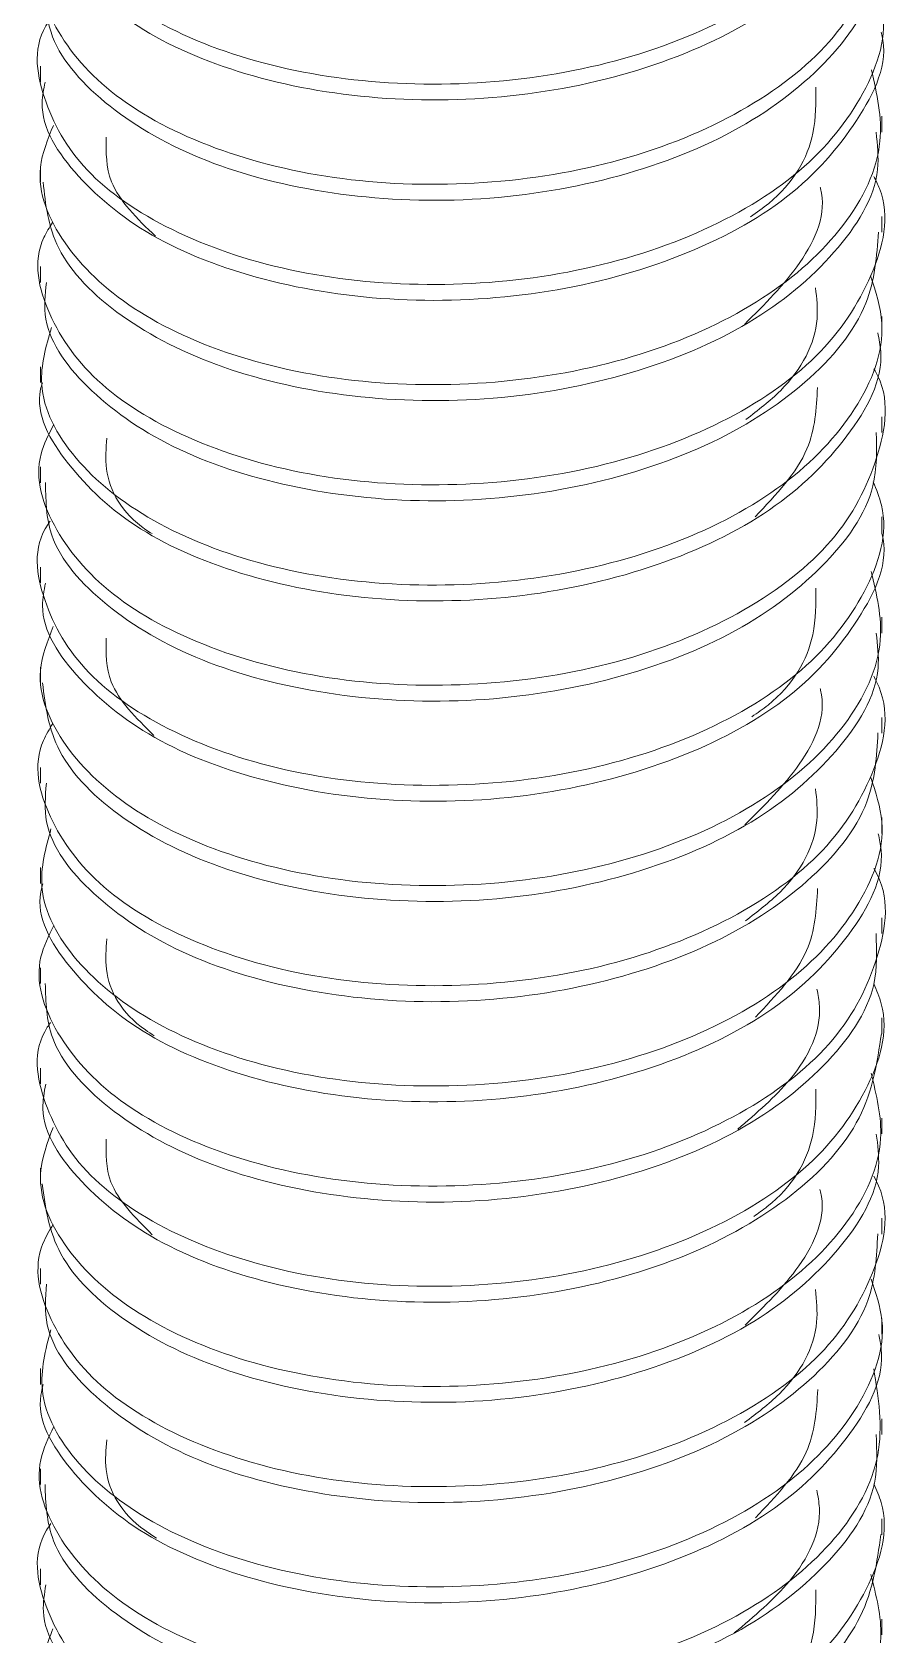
# Model space of a CAD drawing. Extents: x -976302 to -776254, y 5665 to 231437.
# Drawn here: x -791766.3 to -791704.7, y 80979 to 81094.1 of the extents above; entities that cross this region are included whole.
import ezdxf

# ---------------------------------------------------------------- set-up
doc = ezdxf.new("R2010")
doc.units = 0
doc.header["$LTSCALE"] = 1000
doc.header["$MEASUREMENT"] = 0

msp = doc.modelspace()

# ---------------------------------------------------------------- linework, layer by layer
at = {"linetype": 'Continuous', "lineweight": 15}
for p, q in [((-791765.74, 81091.64), (-791765.74, 81090.5)), ((-791765.74, 81091.64), (-791765.74, 81090.5)), ((-791705.35, 81086.91), (-791705.35, 81088.05)), ((-791705.35, 81086.91), (-791705.35, 81088.05)), ((-791765.74, 81084.46), (-791765.74, 81083.31)), ((-791765.74, 81084.46), (-791765.74, 81083.31)), ((-791705.35, 81079.72), (-791705.35, 81080.85)), ((-791705.35, 81079.72), (-791705.35, 81080.85)), ((-791765.74, 81077.26), (-791765.74, 81076.12)), ((-791765.74, 81077.26), (-791765.74, 81076.12)), ((-791705.35, 81072.52), (-791705.35, 81073.67)), ((-791705.35, 81072.52), (-791705.35, 81073.67)), ((-791765.74, 81070.07), (-791765.74, 81068.93)), ((-791765.74, 81070.07), (-791765.74, 81068.93)), ((-791705.35, 81065.34), (-791705.35, 81066.47)), ((-791705.35, 81065.34), (-791705.35, 81066.47)), ((-791765.74, 81062.88), (-791765.74, 81061.74)), ((-791765.74, 81062.88), (-791765.74, 81061.74)), ((-791705.35, 81058.14), (-791705.35, 81059.29)), ((-791705.35, 81058.14), (-791705.35, 81059.29)), ((-791765.74, 81055.69), (-791765.74, 81054.55)), ((-791765.74, 81055.69), (-791765.74, 81054.55)), ((-791705.35, 81050.95), (-791705.35, 81052.09)), ((-791705.35, 81050.95), (-791705.35, 81052.09)), ((-791765.74, 81048.5), (-791765.74, 81047.35)), ((-791765.74, 81048.5), (-791765.74, 81047.35)), ((-791705.35, 81043.76), (-791705.35, 81044.9)), ((-791705.35, 81043.76), (-791705.35, 81044.9)), ((-791765.74, 81041.3), (-791765.74, 81040.17)), ((-791765.74, 81041.3), (-791765.74, 81040.17)), ((-791705.35, 81036.57), (-791705.35, 81037.71)), ((-791705.35, 81036.57), (-791705.35, 81037.71)), ((-791765.74, 81034.12), (-791765.74, 81032.97)), ((-791765.74, 81034.12), (-791765.74, 81032.97)), ((-791705.35, 81029.38), (-791705.35, 81030.52)), ((-791705.35, 81029.38), (-791705.35, 81030.52)), ((-791765.74, 81026.93), (-791765.74, 81025.79)), ((-791765.74, 81026.93), (-791765.74, 81025.79)), ((-791705.35, 81022.19), (-791705.35, 81023.33)), ((-791705.35, 81022.19), (-791705.35, 81023.33)), ((-791765.74, 81019.73), (-791765.74, 81018.6)), ((-791765.74, 81019.73), (-791765.74, 81018.6)), ((-791705.35, 81015), (-791705.35, 81016.14)), ((-791705.35, 81015), (-791705.35, 81016.14)), ((-791765.74, 81012.55), (-791765.74, 81011.4)), ((-791765.74, 81012.55), (-791765.74, 81011.4)), ((-791705.35, 81007.81), (-791705.35, 81008.95)), ((-791705.35, 81007.81), (-791705.35, 81008.95)), ((-791765.74, 81005.35), (-791765.74, 81004.22)), ((-791765.74, 81005.35), (-791765.74, 81004.22)), ((-791705.35, 81000.62), (-791705.35, 81001.76)), ((-791705.35, 81000.62), (-791705.35, 81001.76)), ((-791765.74, 80998.16), (-791765.74, 80997.02)), ((-791765.74, 80998.16), (-791765.74, 80997.02)), ((-791705.35, 80993.43), (-791705.35, 80994.56)), ((-791705.35, 80993.43), (-791705.35, 80994.56)), ((-791765.74, 80990.97), (-791765.74, 80989.83)), ((-791765.74, 80990.97), (-791765.74, 80989.83)), ((-791705.35, 80986.23), (-791705.35, 80987.38)), ((-791705.35, 80986.23), (-791705.35, 80987.38)), ((-791765.74, 80983.78), (-791765.74, 80982.64)), ((-791765.74, 80983.78), (-791765.74, 80982.64)), ((-791705.35, 80979.05), (-791705.35, 80980.18)), ((-791705.35, 80979.05), (-791705.35, 80980.18))]:
    msp.add_line(p, q, dxfattribs=at)
for points, knots in [([(-791764.93, 81108.85), (-791765.32, 81107.55), (-791766.27, 81104.43), (-791763.75, 81099.45), (-791758.23, 81094.88), (-791750.02, 81091.57), (-791740.21, 81090.09), (-791729.87, 81090.57), (-791720.18, 81093.02), (-791712.18, 81097.25), (-791706.97, 81102.7), (-791704.78, 81108.14), (-791705.79, 81111.39), (-791706.16, 81112.6)], [0, 0, 0, 0, 0.070159, 0.167175, 0.264174, 0.361202, 0.458197, 0.555207, 0.652211, 0.749213, 0.846228, 0.943224, 1, 1, 1, 1]), ([(-791764.93, 81108.85), (-791765.32, 81107.55), (-791766.27, 81104.43), (-791763.75, 81099.45), (-791758.23, 81094.88), (-791750.02, 81091.57), (-791740.21, 81090.09), (-791729.87, 81090.57), (-791720.18, 81093.02), (-791712.18, 81097.25), (-791706.97, 81102.7), (-791704.78, 81108.14), (-791705.79, 81111.39), (-791706.16, 81112.6)], [0, 0, 0, 0, 0.070159, 0.167175, 0.264174, 0.361202, 0.458197, 0.555207, 0.652211, 0.749213, 0.846228, 0.943224, 1, 1, 1, 1]), ([(-791705.66, 81108.46), (-791705.57, 81107.96), (-791705.08, 81105.38), (-791707.61, 81100.78), (-791713.14, 81095.39), (-791721.46, 81091.45), (-791731.31, 81089.24), (-791741.65, 81089.05), (-791751.28, 81090.82), (-791759.23, 81094.28), (-791764.13, 81099.08), (-791766.23, 81102.85), (-791765.67, 81104.76), (-791765.64, 81104.87)], [0, 0, 0, 0, 0.025999, 0.133519, 0.241022, 0.348557, 0.456055, 0.563573, 0.67108, 0.778587, 0.886105, 0.993605, 1, 1, 1, 1]), ([(-791705.66, 81108.46), (-791705.57, 81107.96), (-791705.08, 81105.38), (-791707.61, 81100.78), (-791713.14, 81095.39), (-791721.46, 81091.45), (-791731.31, 81089.24), (-791741.65, 81089.05), (-791751.28, 81090.82), (-791759.23, 81094.28), (-791764.13, 81099.08), (-791766.23, 81102.85), (-791765.67, 81104.76), (-791765.64, 81104.87)], [0, 0, 0, 0, 0.025999, 0.133519, 0.241022, 0.348557, 0.456055, 0.563573, 0.67108, 0.778587, 0.886105, 0.993605, 1, 1, 1, 1]), ([(-791764.78, 81101.9), (-791765.13, 81101.24), (-791766.4, 81098.82), (-791765.05, 81094.34), (-791760.81, 81089.36), (-791753.5, 81085.5), (-791744.22, 81083.24), (-791733.94, 81082.96), (-791723.85, 81084.62), (-791715.1, 81088.21), (-791708.56, 81093.24), (-791705.44, 81099.23), (-791704.68, 81103.68), (-791705.88, 81105.73), (-791705.93, 81105.81)], [0, 0, 0, 0, 0.0360745, 0.1320762, 0.2280546, 0.3240462, 0.420029, 0.5160055, 0.612003, 0.7079818, 0.8039885, 0.899963, 0.995951, 1, 1, 1, 1]), ([(-791764.78, 81101.9), (-791765.13, 81101.24), (-791766.4, 81098.82), (-791765.05, 81094.34), (-791760.81, 81089.36), (-791753.5, 81085.5), (-791744.22, 81083.24), (-791733.94, 81082.96), (-791723.85, 81084.62), (-791715.1, 81088.21), (-791708.56, 81093.24), (-791705.44, 81099.23), (-791704.68, 81103.68), (-791705.88, 81105.73), (-791705.93, 81105.81)], [0, 0, 0, 0, 0.0360745, 0.1320762, 0.2280546, 0.3240462, 0.420029, 0.5160055, 0.612003, 0.7079818, 0.8039885, 0.899963, 0.995951, 1, 1, 1, 1]), ([(-791705.75, 81101.3), (-791705.72, 81099.96), (-791705.67, 81096.53), (-791709.44, 81091.33), (-791716.17, 81086.44), (-791725.22, 81083.17), (-791735.4, 81081.71), (-791745.6, 81082.34), (-791754.69, 81084.79), (-791761.49, 81088.87), (-791765.37, 81093.43), (-791765.36, 81096.48), (-791765.35, 81097.71)], [0, 0, 0, 0, 0.068596, 0.17607, 0.283549, 0.391034, 0.498502, 0.606002, 0.713474, 0.82097, 0.92844, 1, 1, 1, 1]), ([(-791705.75, 81101.3), (-791705.72, 81099.96), (-791705.67, 81096.53), (-791709.44, 81091.33), (-791716.17, 81086.44), (-791725.22, 81083.17), (-791735.4, 81081.71), (-791745.6, 81082.34), (-791754.69, 81084.79), (-791761.49, 81088.87), (-791765.37, 81093.43), (-791765.36, 81096.48), (-791765.35, 81097.71)], [0, 0, 0, 0, 0.068596, 0.17607, 0.283549, 0.391034, 0.498502, 0.606002, 0.713474, 0.82097, 0.92844, 1, 1, 1, 1]), ([(-791765.07, 81094.95), (-791765.09, 81094.92), (-791766.34, 81093.2), (-791765.78, 81089.31), (-791762.95, 81084.03), (-791756.65, 81079.68), (-791748.06, 81076.71), (-791738.04, 81075.65), (-791727.73, 81076.54), (-791718.33, 81079.4), (-791710.8, 81083.92), (-791706.31, 81089.59), (-791704.7, 81094.53), (-791705.76, 81097.18), (-791706.01, 81097.81)], [0, 0, 0, 0, 0.00189, 0.098703, 0.19552, 0.292327, 0.389158, 0.485963, 0.582792, 0.6796, 0.776418, 0.873231, 0.970036, 1, 1, 1, 1]), ([(-791765.07, 81094.95), (-791765.09, 81094.92), (-791766.34, 81093.2), (-791765.78, 81089.31), (-791762.95, 81084.03), (-791756.65, 81079.68), (-791748.06, 81076.71), (-791738.04, 81075.65), (-791727.73, 81076.54), (-791718.33, 81079.4), (-791710.8, 81083.92), (-791706.31, 81089.59), (-791704.7, 81094.53), (-791705.76, 81097.18), (-791706.01, 81097.81)], [0, 0, 0, 0, 0.00189, 0.098703, 0.19552, 0.292327, 0.389158, 0.485963, 0.582792, 0.6796, 0.776418, 0.873231, 0.970036, 1, 1, 1, 1]), ([(-791705.4, 81094.09), (-791705.38, 81094.02), (-791704.82, 81091.9), (-791706.87, 81087.64), (-791711.67, 81082.04), (-791719.56, 81077.76), (-791729.15, 81075.17), (-791739.49, 81074.53), (-791749.37, 81075.92), (-791757.75, 81079.03), (-791763.36, 81083.62), (-791765.97, 81087.68), (-791765.5, 81090), (-791765.4, 81090.49)], [0, 0, 0, 0, 0.003424, 0.11095, 0.218451, 0.325979, 0.433476, 0.540981, 0.648493, 0.755994, 0.863522, 0.97102, 1, 1, 1, 1]), ([(-791705.4, 81094.09), (-791705.38, 81094.02), (-791704.82, 81091.9), (-791706.87, 81087.64), (-791711.67, 81082.04), (-791719.56, 81077.76), (-791729.15, 81075.17), (-791739.49, 81074.53), (-791749.37, 81075.92), (-791757.75, 81079.03), (-791763.36, 81083.62), (-791765.97, 81087.68), (-791765.5, 81090), (-791765.4, 81090.49)], [0, 0, 0, 0, 0.003424, 0.11095, 0.218451, 0.325979, 0.433476, 0.540981, 0.648493, 0.755994, 0.863522, 0.97102, 1, 1, 1, 1]), ([(-791764.81, 81087.39), (-791765.22, 81086.39), (-791766.35, 81083.6), (-791764.42, 81078.83), (-791759.48, 81074.06), (-791751.68, 81070.48), (-791742.1, 81068.64), (-791731.76, 81068.77), (-791721.86, 81070.84), (-791713.48, 81074.79), (-791707.69, 81080.04), (-791704.86, 81085.89), (-791705.71, 81089.67), (-791706.09, 81091.38)], [0, 0, 0, 0, 0.054167, 0.150455, 0.24672, 0.343008, 0.439271, 0.535539, 0.631814, 0.728079, 0.824369, 0.92063, 1, 1, 1, 1]), ([(-791764.81, 81087.39), (-791765.22, 81086.39), (-791766.35, 81083.6), (-791764.42, 81078.83), (-791759.48, 81074.06), (-791751.68, 81070.48), (-791742.1, 81068.64), (-791731.76, 81068.77), (-791721.86, 81070.84), (-791713.48, 81074.79), (-791707.69, 81080.04), (-791704.86, 81085.89), (-791705.71, 81089.67), (-791706.09, 81091.38)], [0, 0, 0, 0, 0.054167, 0.150455, 0.24672, 0.343008, 0.439271, 0.535539, 0.631814, 0.728079, 0.824369, 0.92063, 1, 1, 1, 1]), ([(-791710.1, 81090.13), (-791710.09, 81089.03), (-791710.04, 81086.14), (-791711.94, 81082.82), (-791714.34, 81081.14), (-791714.79, 81080.83)], [0, 0, 0, 0, 0.330871, 0.873659, 1, 1, 1, 1]), ([(-791710.1, 81090.13), (-791710.09, 81089.03), (-791710.04, 81086.14), (-791711.94, 81082.82), (-791714.34, 81081.14), (-791714.79, 81080.83)], [0, 0, 0, 0, 0.330871, 0.873659, 1, 1, 1, 1]), ([(-791705.77, 81086.9), (-791705.67, 81086.01), (-791705.34, 81083.03), (-791708.4, 81078.14), (-791714.51, 81072.96), (-791723.19, 81069.34), (-791733.21, 81067.47), (-791743.51, 81067.66), (-791752.92, 81069.76), (-791760.29, 81073.52), (-791764.98, 81078.28), (-791765.37, 81081.72), (-791765.55, 81083.32)], [0, 0, 0, 0, 0.045859, 0.15335, 0.260833, 0.36834, 0.475818, 0.583325, 0.690807, 0.798301, 0.905789, 1, 1, 1, 1]), ([(-791705.77, 81086.9), (-791705.67, 81086.01), (-791705.34, 81083.03), (-791708.4, 81078.14), (-791714.51, 81072.96), (-791723.19, 81069.34), (-791733.21, 81067.47), (-791743.51, 81067.66), (-791752.92, 81069.76), (-791760.29, 81073.52), (-791764.98, 81078.28), (-791765.37, 81081.72), (-791765.55, 81083.32)], [0, 0, 0, 0, 0.045859, 0.15335, 0.260833, 0.36834, 0.475818, 0.583325, 0.690807, 0.798301, 0.905789, 1, 1, 1, 1]), ([(-791757.48, 81079.43), (-791758.79, 81080.7), (-791761.06, 81082.92), (-791761.03, 81085.46), (-791761.02, 81086.54)], [0, 0, 0, 0, 0.5735089, 1, 1, 1, 1]), ([(-791757.48, 81079.43), (-791758.79, 81080.7), (-791761.06, 81082.92), (-791761.03, 81085.46), (-791761.02, 81086.54)], [0, 0, 0, 0, 0.5735089, 1, 1, 1, 1]), ([(-791764.87, 81080.43), (-791765.09, 81080.07), (-791766.39, 81077.98), (-791765.46, 81073.77), (-791761.86, 81068.64), (-791755.01, 81064.54), (-791746.03, 81061.94), (-791735.86, 81061.3), (-791725.64, 81062.59), (-791716.56, 81065.85), (-791709.54, 81070.66), (-791705.78, 81076.5), (-791704.65, 81081.15), (-791705.78, 81083.44), (-791705.93, 81083.73)], [0, 0, 0, 0, 0.020312, 0.116876, 0.213428, 0.309982, 0.406543, 0.503089, 0.599663, 0.696212, 0.792783, 0.88933, 0.985881, 1, 1, 1, 1]), ([(-791764.87, 81080.43), (-791765.09, 81080.07), (-791766.39, 81077.98), (-791765.46, 81073.77), (-791761.86, 81068.64), (-791755.01, 81064.54), (-791746.03, 81061.94), (-791735.86, 81061.3), (-791725.64, 81062.59), (-791716.56, 81065.85), (-791709.54, 81070.66), (-791705.78, 81076.5), (-791704.65, 81081.15), (-791705.78, 81083.44), (-791705.93, 81083.73)], [0, 0, 0, 0, 0.020312, 0.116876, 0.213428, 0.309982, 0.406543, 0.503089, 0.599663, 0.696212, 0.792783, 0.88933, 0.985881, 1, 1, 1, 1]), ([(-791709.77, 81082.93), (-791709.76, 81082.91), (-791709.28, 81081.12), (-791710.81, 81077.49), (-791713.78, 81074.53), (-791715.21, 81073.11)], [0, 0, 0, 0, 0.005767, 0.519201, 1, 1, 1, 1]), ([(-791709.77, 81082.93), (-791709.76, 81082.91), (-791709.28, 81081.12), (-791710.81, 81077.49), (-791713.78, 81074.53), (-791715.21, 81073.11)], [0, 0, 0, 0, 0.005767, 0.519201, 1, 1, 1, 1]), ([(-791705.6, 81079.73), (-791705.72, 81078.01), (-791706, 81074.2), (-791710.47, 81068.76), (-791717.7, 81064.14), (-791727.04, 81061.18), (-791737.31, 81060.1), (-791747.38, 81061.1), (-791756.16, 81063.86), (-791762.43, 81068.19), (-791765.67, 81072.53), (-791765.4, 81075.24), (-791765.31, 81076.12)], [0, 0, 0, 0, 0.088426, 0.195904, 0.303397, 0.410879, 0.518355, 0.625854, 0.733332, 0.840842, 0.948315, 1, 1, 1, 1]), ([(-791705.6, 81079.73), (-791705.72, 81078.01), (-791706, 81074.2), (-791710.47, 81068.76), (-791717.7, 81064.14), (-791727.04, 81061.18), (-791737.31, 81060.1), (-791747.38, 81061.1), (-791756.16, 81063.86), (-791762.43, 81068.19), (-791765.67, 81072.53), (-791765.4, 81075.24), (-791765.31, 81076.12)], [0, 0, 0, 0, 0.088426, 0.195904, 0.303397, 0.410879, 0.518355, 0.625854, 0.733332, 0.840842, 0.948315, 1, 1, 1, 1]), ([(-791764.95, 81072.88), (-791765.34, 81071.53), (-791766.25, 81068.37), (-791763.64, 81063.36), (-791758.04, 81058.82), (-791749.78, 81055.55), (-791739.94, 81054.12), (-791729.6, 81054.66), (-791719.94, 81057.15), (-791712, 81061.42), (-791706.88, 81066.9), (-791704.77, 81072.28), (-791705.79, 81075.46), (-791706.16, 81076.59)], [0, 0, 0, 0, 0.072449, 0.169575, 0.266684, 0.363823, 0.460928, 0.558051, 0.655164, 0.752277, 0.849402, 0.946508, 1, 1, 1, 1]), ([(-791764.95, 81072.88), (-791765.34, 81071.53), (-791766.25, 81068.37), (-791763.64, 81063.36), (-791758.04, 81058.82), (-791749.78, 81055.55), (-791739.94, 81054.12), (-791729.6, 81054.66), (-791719.94, 81057.15), (-791712, 81061.42), (-791706.88, 81066.9), (-791704.77, 81072.28), (-791705.79, 81075.46), (-791706.16, 81076.59)], [0, 0, 0, 0, 0.072449, 0.169575, 0.266684, 0.363823, 0.460928, 0.558051, 0.655164, 0.752277, 0.849402, 0.946508, 1, 1, 1, 1]), ([(-791710.11, 81075.73), (-791710.03, 81074.99), (-791709.75, 81072.46), (-791711.53, 81069.03), (-791714.24, 81066.95), (-791715.11, 81066.28)], [0, 0, 0, 0, 0.2190539, 0.749365, 1, 1, 1, 1]), ([(-791710.11, 81075.73), (-791710.03, 81074.99), (-791709.75, 81072.46), (-791711.53, 81069.03), (-791714.24, 81066.95), (-791715.11, 81066.28)], [0, 0, 0, 0, 0.2190539, 0.749365, 1, 1, 1, 1]), ([(-791705.64, 81072.51), (-791705.55, 81072.06), (-791705.05, 81069.54), (-791707.51, 81064.98), (-791712.95, 81059.56), (-791721.22, 81055.58), (-791731.03, 81053.32), (-791741.39, 81053.07), (-791751.04, 81054.79), (-791759.05, 81058.21), (-791764.04, 81062.99), (-791766.2, 81066.8), (-791765.65, 81068.76), (-791765.6, 81068.92)], [0, 0, 0, 0, 0.023158, 0.130681, 0.238186, 0.345723, 0.453223, 0.560742, 0.668251, 0.77576, 0.883281, 0.990783, 1, 1, 1, 1]), ([(-791705.64, 81072.51), (-791705.55, 81072.06), (-791705.05, 81069.54), (-791707.51, 81064.98), (-791712.95, 81059.56), (-791721.22, 81055.58), (-791731.03, 81053.32), (-791741.39, 81053.07), (-791751.04, 81054.79), (-791759.05, 81058.21), (-791764.04, 81062.99), (-791766.2, 81066.8), (-791765.65, 81068.76), (-791765.6, 81068.92)], [0, 0, 0, 0, 0.023158, 0.130681, 0.238186, 0.345723, 0.453223, 0.560742, 0.668251, 0.77576, 0.883281, 0.990783, 1, 1, 1, 1]), ([(-791764.78, 81065.93), (-791765.14, 81065.23), (-791766.4, 81062.77), (-791764.98, 81058.24), (-791760.65, 81053.29), (-791753.27, 81049.46), (-791743.95, 81047.25), (-791733.67, 81047.03), (-791723.59, 81048.74), (-791714.89, 81052.37), (-791708.42, 81057.44), (-791705.4, 81063.44), (-791704.7, 81067.87), (-791705.89, 81069.88), (-791705.92, 81069.93)], [0, 0, 0, 0, 0.038306, 0.13423, 0.230129, 0.326043, 0.421946, 0.517845, 0.613762, 0.709662, 0.805591, 0.901486, 0.997397, 1, 1, 1, 1]), ([(-791764.78, 81065.93), (-791765.14, 81065.23), (-791766.4, 81062.77), (-791764.98, 81058.24), (-791760.65, 81053.29), (-791753.27, 81049.46), (-791743.95, 81047.25), (-791733.67, 81047.03), (-791723.59, 81048.74), (-791714.89, 81052.37), (-791708.42, 81057.44), (-791705.4, 81063.44), (-791704.7, 81067.87), (-791705.89, 81069.88), (-791705.92, 81069.93)], [0, 0, 0, 0, 0.038306, 0.13423, 0.230129, 0.326043, 0.421946, 0.517845, 0.613762, 0.709662, 0.805591, 0.901486, 0.997397, 1, 1, 1, 1]), ([(-791709.97, 81068.57), (-791710.05, 81067.07), (-791710.23, 81063.76), (-791712.94, 81060.89), (-791714.44, 81059.3)], [0, 0, 0, 0, 0.45075, 1, 1, 1, 1]), ([(-791709.97, 81068.57), (-791710.05, 81067.07), (-791710.23, 81063.76), (-791712.94, 81060.89), (-791714.44, 81059.3)], [0, 0, 0, 0, 0.45075, 1, 1, 1, 1]), ([(-791705.76, 81065.35), (-791705.72, 81064.06), (-791705.63, 81060.69), (-791709.31, 81055.53), (-791715.95, 81050.6), (-791724.96, 81047.28), (-791735.12, 81045.77), (-791745.34, 81046.35), (-791754.48, 81048.75), (-791761.35, 81052.79), (-791765.32, 81057.38), (-791765.36, 81060.48), (-791765.37, 81061.75)], [0, 0, 0, 0, 0.065746, 0.173222, 0.280699, 0.388186, 0.495654, 0.603155, 0.710627, 0.818122, 0.925593, 1, 1, 1, 1]), ([(-791705.76, 81065.35), (-791705.72, 81064.06), (-791705.63, 81060.69), (-791709.31, 81055.53), (-791715.95, 81050.6), (-791724.96, 81047.28), (-791735.12, 81045.77), (-791745.34, 81046.35), (-791754.48, 81048.75), (-791761.35, 81052.79), (-791765.32, 81057.38), (-791765.36, 81060.48), (-791765.37, 81061.75)], [0, 0, 0, 0, 0.065746, 0.173222, 0.280699, 0.388186, 0.495654, 0.603155, 0.710627, 0.818122, 0.925593, 1, 1, 1, 1]), ([(-791757.73, 81058.09), (-791757.88, 81058.18), (-791759.84, 81059.44), (-791761.21, 81061.94), (-791761.03, 81064.21), (-791760.97, 81064.95)], [0, 0, 0, 0, 0.05134, 0.690992, 1, 1, 1, 1]), ([(-791757.73, 81058.09), (-791757.88, 81058.18), (-791759.84, 81059.44), (-791761.21, 81061.94), (-791761.03, 81064.21), (-791760.97, 81064.95)], [0, 0, 0, 0, 0.05134, 0.690992, 1, 1, 1, 1]), ([(-791765.04, 81058.98), (-791765.09, 81058.91), (-791766.35, 81057.14), (-791765.75, 81053.21), (-791762.82, 81047.95), (-791756.45, 81043.62), (-791747.81, 81040.7), (-791737.77, 81039.7), (-791727.47, 81040.63), (-791718.1, 81043.54), (-791710.63, 81048.11), (-791706.24, 81053.79), (-791704.69, 81058.67), (-791705.75, 81061.25), (-791705.97, 81061.81)], [0, 0, 0, 0, 0.0042178, 0.1011317, 0.1980476, 0.2949559, 0.3918854, 0.4887903, 0.5857205, 0.682628, 0.7795477, 0.8764603, 0.9733655, 1, 1, 1, 1]), ([(-791765.04, 81058.98), (-791765.09, 81058.91), (-791766.35, 81057.14), (-791765.75, 81053.21), (-791762.82, 81047.95), (-791756.45, 81043.62), (-791747.81, 81040.7), (-791737.77, 81039.7), (-791727.47, 81040.63), (-791718.1, 81043.54), (-791710.63, 81048.11), (-791706.24, 81053.79), (-791704.69, 81058.67), (-791705.75, 81061.25), (-791705.97, 81061.81)], [0, 0, 0, 0, 0.0042178, 0.1011317, 0.1980476, 0.2949559, 0.3918854, 0.4887903, 0.5857205, 0.682628, 0.7795477, 0.8764603, 0.9733655, 1, 1, 1, 1]), ([(-791705.36, 81058.14), (-791705.36, 81058.13), (-791704.79, 81056.06), (-791706.79, 81051.84), (-791711.49, 81046.23), (-791719.33, 81041.9), (-791728.88, 81039.26), (-791739.22, 81038.56), (-791749.12, 81039.91), (-791757.56, 81042.97), (-791763.25, 81047.54), (-791765.93, 81051.63), (-791765.48, 81054), (-791765.38, 81054.54)], [0, 0, 0, 0, 0.000608, 0.108133, 0.21563, 0.323154, 0.430649, 0.538149, 0.645659, 0.753157, 0.860683, 0.968177, 1, 1, 1, 1]), ([(-791705.36, 81058.14), (-791705.36, 81058.13), (-791704.79, 81056.06), (-791706.79, 81051.84), (-791711.49, 81046.23), (-791719.33, 81041.9), (-791728.88, 81039.26), (-791739.22, 81038.56), (-791749.12, 81039.91), (-791757.56, 81042.97), (-791763.25, 81047.54), (-791765.93, 81051.63), (-791765.48, 81054), (-791765.38, 81054.54)], [0, 0, 0, 0, 0.000608, 0.108133, 0.21563, 0.323154, 0.430649, 0.538149, 0.645659, 0.753157, 0.860683, 0.968177, 1, 1, 1, 1]), ([(-791764.82, 81051.43), (-791765.23, 81050.38), (-791766.34, 81047.54), (-791764.33, 81042.74), (-791759.31, 81038), (-791751.44, 81034.46), (-791741.83, 81032.66), (-791731.49, 81032.84), (-791721.62, 81034.97), (-791713.29, 81038.96), (-791707.58, 81044.24), (-791704.85, 81050.03), (-791705.73, 81053.74), (-791706.11, 81055.38)], [0, 0, 0, 0, 0.056461, 0.15285, 0.249216, 0.345607, 0.44197, 0.53834, 0.634716, 0.731083, 0.827473, 0.923836, 1, 1, 1, 1]), ([(-791764.82, 81051.43), (-791765.23, 81050.38), (-791766.34, 81047.54), (-791764.33, 81042.74), (-791759.31, 81038), (-791751.44, 81034.46), (-791741.83, 81032.66), (-791731.49, 81032.84), (-791721.62, 81034.97), (-791713.29, 81038.96), (-791707.58, 81044.24), (-791704.85, 81050.03), (-791705.73, 81053.74), (-791706.11, 81055.38)], [0, 0, 0, 0, 0.056461, 0.15285, 0.249216, 0.345607, 0.44197, 0.53834, 0.634716, 0.731083, 0.827473, 0.923836, 1, 1, 1, 1]), ([(-791710.1, 81054.18), (-791710.09, 81053.06), (-791710.06, 81050.15), (-791711.93, 81046.86), (-791714.28, 81045.22), (-791714.68, 81044.95)], [0, 0, 0, 0, 0.340249, 0.888597, 1, 1, 1, 1]), ([(-791710.1, 81054.18), (-791710.09, 81053.06), (-791710.06, 81050.15), (-791711.93, 81046.86), (-791714.28, 81045.22), (-791714.68, 81044.95)], [0, 0, 0, 0, 0.340249, 0.888597, 1, 1, 1, 1]), ([(-791705.76, 81050.95), (-791705.66, 81050.11), (-791705.3, 81047.19), (-791708.28, 81042.34), (-791714.3, 81037.13), (-791722.94, 81033.46), (-791732.94, 81031.54), (-791743.24, 81031.68), (-791752.7, 81033.73), (-791760.13, 81037.44), (-791764.93, 81042.23), (-791765.38, 81045.71), (-791765.59, 81047.37)], [0, 0, 0, 0, 0.043008, 0.150503, 0.257988, 0.365498, 0.47298, 0.580488, 0.687972, 0.795468, 0.902959, 1, 1, 1, 1]), ([(-791705.76, 81050.95), (-791705.66, 81050.11), (-791705.3, 81047.19), (-791708.28, 81042.34), (-791714.3, 81037.13), (-791722.94, 81033.46), (-791732.94, 81031.54), (-791743.24, 81031.68), (-791752.7, 81033.73), (-791760.13, 81037.44), (-791764.93, 81042.23), (-791765.38, 81045.71), (-791765.59, 81047.37)], [0, 0, 0, 0, 0.043008, 0.150503, 0.257988, 0.365498, 0.47298, 0.580488, 0.687972, 0.795468, 0.902959, 1, 1, 1, 1]), ([(-791757.61, 81043.61), (-791758.87, 81044.86), (-791761.08, 81047.03), (-791761.03, 81049.52), (-791761.01, 81050.58)], [0, 0, 0, 0, 0.571707, 1, 1, 1, 1]), ([(-791757.61, 81043.61), (-791758.87, 81044.86), (-791761.08, 81047.03), (-791761.03, 81049.52), (-791761.01, 81050.58)], [0, 0, 0, 0, 0.571707, 1, 1, 1, 1]), ([(-791764.85, 81044.46), (-791765.09, 81044.06), (-791766.4, 81041.92), (-791765.41, 81037.67), (-791761.72, 81032.56), (-791754.8, 81028.49), (-791745.78, 81025.94), (-791735.58, 81025.36), (-791725.38, 81026.7), (-791716.35, 81030.01), (-791709.4, 81034.84), (-791705.72, 81040.71), (-791704.65, 81045.33), (-791705.8, 81047.59), (-791705.93, 81047.85)], [0, 0, 0, 0, 0.022593, 0.119074, 0.215542, 0.312013, 0.408489, 0.504951, 0.60144, 0.697905, 0.794393, 0.890856, 0.987323, 1, 1, 1, 1]), ([(-791764.85, 81044.46), (-791765.09, 81044.06), (-791766.4, 81041.92), (-791765.41, 81037.67), (-791761.72, 81032.56), (-791754.8, 81028.49), (-791745.78, 81025.94), (-791735.58, 81025.36), (-791725.38, 81026.7), (-791716.35, 81030.01), (-791709.4, 81034.84), (-791705.72, 81040.71), (-791704.65, 81045.33), (-791705.8, 81047.59), (-791705.93, 81047.85)], [0, 0, 0, 0, 0.022593, 0.119074, 0.215542, 0.312013, 0.408489, 0.504951, 0.60144, 0.697905, 0.794393, 0.890856, 0.987323, 1, 1, 1, 1]), ([(-791709.78, 81046.98), (-791709.77, 81046.94), (-791709.29, 81045.13), (-791710.82, 81041.51), (-791713.78, 81038.59), (-791715.19, 81037.19)], [0, 0, 0, 0, 0.011347, 0.526692, 1, 1, 1, 1]), ([(-791709.78, 81046.98), (-791709.77, 81046.94), (-791709.29, 81045.13), (-791710.82, 81041.51), (-791713.78, 81038.59), (-791715.19, 81037.19)], [0, 0, 0, 0, 0.011347, 0.526692, 1, 1, 1, 1]), ([(-791705.63, 81043.78), (-791705.73, 81042.11), (-791705.95, 81038.35), (-791710.32, 81032.95), (-791717.48, 81028.29), (-791726.77, 81025.29), (-791737.04, 81024.15), (-791747.13, 81025.09), (-791755.96, 81027.81), (-791762.3, 81032.11), (-791765.62, 81036.47), (-791765.39, 81039.24), (-791765.31, 81040.17)], [0, 0, 0, 0, 0.085589, 0.193065, 0.300556, 0.408037, 0.515511, 0.623009, 0.730485, 0.837993, 0.945465, 1, 1, 1, 1]), ([(-791705.63, 81043.78), (-791705.73, 81042.11), (-791705.95, 81038.35), (-791710.32, 81032.95), (-791717.48, 81028.29), (-791726.77, 81025.29), (-791737.04, 81024.15), (-791747.13, 81025.09), (-791755.96, 81027.81), (-791762.3, 81032.11), (-791765.62, 81036.47), (-791765.39, 81039.24), (-791765.31, 81040.17)], [0, 0, 0, 0, 0.085589, 0.193065, 0.300556, 0.408037, 0.515511, 0.623009, 0.730485, 0.837993, 0.945465, 1, 1, 1, 1]), ([(-791764.98, 81036.91), (-791765.36, 81035.52), (-791766.23, 81032.31), (-791763.53, 81027.28), (-791757.85, 81022.76), (-791749.53, 81019.53), (-791739.67, 81018.16), (-791729.33, 81018.74), (-791719.71, 81021.29), (-791711.82, 81025.6), (-791706.79, 81031.11), (-791704.76, 81036.42), (-791705.8, 81039.53), (-791706.15, 81040.59)], [0, 0, 0, 0, 0.074738, 0.171975, 0.269196, 0.366446, 0.463664, 0.560899, 0.658124, 0.75535, 0.852584, 0.949803, 1, 1, 1, 1]), ([(-791764.98, 81036.91), (-791765.36, 81035.52), (-791766.23, 81032.31), (-791763.53, 81027.28), (-791757.85, 81022.76), (-791749.53, 81019.53), (-791739.67, 81018.16), (-791729.33, 81018.74), (-791719.71, 81021.29), (-791711.82, 81025.6), (-791706.79, 81031.11), (-791704.76, 81036.42), (-791705.8, 81039.53), (-791706.15, 81040.59)], [0, 0, 0, 0, 0.074738, 0.171975, 0.269196, 0.366446, 0.463664, 0.560899, 0.658124, 0.75535, 0.852584, 0.949803, 1, 1, 1, 1]), ([(-791710.11, 81039.78), (-791710.03, 81039.02), (-791709.77, 81036.46), (-791711.57, 81033.03), (-791714.28, 81030.96), (-791715.14, 81030.3)], [0, 0, 0, 0, 0.223982, 0.752249, 1, 1, 1, 1]), ([(-791710.11, 81039.78), (-791710.03, 81039.02), (-791709.77, 81036.46), (-791711.57, 81033.03), (-791714.28, 81030.96), (-791715.14, 81030.3)], [0, 0, 0, 0, 0.223982, 0.752249, 1, 1, 1, 1]), ([(-791705.61, 81036.55), (-791705.53, 81036.16), (-791705.01, 81033.69), (-791707.41, 81029.18), (-791712.76, 81023.73), (-791720.98, 81019.71), (-791730.76, 81017.4), (-791741.12, 81017.1), (-791750.81, 81018.77), (-791758.87, 81022.15), (-791763.95, 81026.9), (-791766.17, 81030.74), (-791765.62, 81032.76), (-791765.57, 81032.96)], [0, 0, 0, 0, 0.0203194, 0.127845, 0.2353511, 0.3428892, 0.4503906, 0.5579091, 0.6654208, 0.7729297, 0.8804543, 0.9879571, 1, 1, 1, 1]), ([(-791705.61, 81036.55), (-791705.53, 81036.16), (-791705.01, 81033.69), (-791707.41, 81029.18), (-791712.76, 81023.73), (-791720.98, 81019.71), (-791730.76, 81017.4), (-791741.12, 81017.1), (-791750.81, 81018.77), (-791758.87, 81022.15), (-791763.95, 81026.9), (-791766.17, 81030.74), (-791765.62, 81032.76), (-791765.57, 81032.96)], [0, 0, 0, 0, 0.0203194, 0.127845, 0.2353511, 0.3428892, 0.4503906, 0.5579091, 0.6654208, 0.7729297, 0.8804543, 0.9879571, 1, 1, 1, 1]), ([(-791764.78, 81029.96), (-791765.15, 81029.21), (-791766.39, 81026.71), (-791764.91, 81022.15), (-791760.49, 81017.22), (-791753.05, 81013.42), (-791743.69, 81011.27), (-791733.4, 81011.1), (-791723.34, 81012.86), (-791714.69, 81016.54), (-791708.29, 81021.63), (-791705.36, 81027.65), (-791704.71, 81032.05), (-791705.91, 81034.03), (-791705.92, 81034.05)], [0, 0, 0, 0, 0.04053, 0.136377, 0.232198, 0.328036, 0.42386, 0.51968, 0.615519, 0.711341, 0.807192, 0.90301, 0.998843, 1, 1, 1, 1]), ([(-791764.78, 81029.96), (-791765.15, 81029.21), (-791766.39, 81026.71), (-791764.91, 81022.15), (-791760.49, 81017.22), (-791753.05, 81013.42), (-791743.69, 81011.27), (-791733.4, 81011.1), (-791723.34, 81012.86), (-791714.69, 81016.54), (-791708.29, 81021.63), (-791705.36, 81027.65), (-791704.71, 81032.05), (-791705.91, 81034.03), (-791705.92, 81034.05)], [0, 0, 0, 0, 0.04053, 0.136377, 0.232198, 0.328036, 0.42386, 0.51968, 0.615519, 0.711341, 0.807192, 0.90301, 0.998843, 1, 1, 1, 1]), ([(-791709.96, 81032.61), (-791710.05, 81031.1), (-791710.24, 81027.8), (-791712.96, 81024.93), (-791714.43, 81023.38)], [0, 0, 0, 0, 0.457939, 1, 1, 1, 1]), ([(-791709.96, 81032.61), (-791710.05, 81031.1), (-791710.24, 81027.8), (-791712.96, 81024.93), (-791714.43, 81023.38)], [0, 0, 0, 0, 0.457939, 1, 1, 1, 1]), ([(-791705.77, 81029.39), (-791705.72, 81028.16), (-791705.58, 81024.85), (-791709.17, 81019.72), (-791715.74, 81014.75), (-791724.7, 81011.39), (-791734.85, 81009.83), (-791745.08, 81010.35), (-791754.26, 81012.72), (-791761.21, 81016.72), (-791765.28, 81021.33), (-791765.36, 81024.48), (-791765.39, 81025.8)], [0, 0, 0, 0, 0.062895, 0.170372, 0.277849, 0.385338, 0.492807, 0.600308, 0.707781, 0.815275, 0.922748, 1, 1, 1, 1]), ([(-791705.77, 81029.39), (-791705.72, 81028.16), (-791705.58, 81024.85), (-791709.17, 81019.72), (-791715.74, 81014.75), (-791724.7, 81011.39), (-791734.85, 81009.83), (-791745.08, 81010.35), (-791754.26, 81012.72), (-791761.21, 81016.72), (-791765.28, 81021.33), (-791765.36, 81024.48), (-791765.39, 81025.8)], [0, 0, 0, 0, 0.062895, 0.170372, 0.277849, 0.385338, 0.492807, 0.600308, 0.707781, 0.815275, 0.922748, 1, 1, 1, 1]), ([(-791757.57, 81022.04), (-791757.78, 81022.18), (-791759.82, 81023.48), (-791761.23, 81026.02), (-791761.03, 81028.27), (-791760.97, 81029)], [0, 0, 0, 0, 0.075118, 0.70337, 1, 1, 1, 1]), ([(-791757.57, 81022.04), (-791757.78, 81022.18), (-791759.82, 81023.48), (-791761.23, 81026.02), (-791761.03, 81028.27), (-791760.97, 81029)], [0, 0, 0, 0, 0.075118, 0.70337, 1, 1, 1, 1]), ([(-791765.01, 81023.01), (-791765.09, 81022.89), (-791766.36, 81021.08), (-791765.71, 81017.11), (-791762.69, 81011.87), (-791756.25, 81007.57), (-791747.56, 81004.69), (-791737.49, 81003.74), (-791727.2, 81004.73), (-791717.88, 81007.69), (-791710.47, 81012.29), (-791706.17, 81018), (-791704.68, 81022.81), (-791705.73, 81025.32), (-791705.93, 81025.8)], [0, 0, 0, 0, 0.006549, 0.103564, 0.20058, 0.297589, 0.394618, 0.491623, 0.588655, 0.685663, 0.782684, 0.879697, 0.976703, 1, 1, 1, 1]), ([(-791765.01, 81023.01), (-791765.09, 81022.89), (-791766.36, 81021.08), (-791765.71, 81017.11), (-791762.69, 81011.87), (-791756.25, 81007.57), (-791747.56, 81004.69), (-791737.49, 81003.74), (-791727.2, 81004.73), (-791717.88, 81007.69), (-791710.47, 81012.29), (-791706.17, 81018), (-791704.68, 81022.81), (-791705.73, 81025.32), (-791705.93, 81025.8)], [0, 0, 0, 0, 0.006549, 0.103564, 0.20058, 0.297589, 0.394618, 0.491623, 0.588655, 0.685663, 0.782684, 0.879697, 0.976703, 1, 1, 1, 1]), ([(-791710.01, 81025.39), (-791709.93, 81024.99), (-791709.52, 81022.79), (-791711.28, 81019.11), (-791714.35, 81016.5), (-791715.69, 81015.35)], [0, 0, 0, 0, 0.113212, 0.610204, 1, 1, 1, 1]), ([(-791710.01, 81025.39), (-791709.93, 81024.99), (-791709.52, 81022.79), (-791711.28, 81019.11), (-791714.35, 81016.5), (-791715.69, 81015.35)], [0, 0, 0, 0, 0.113212, 0.610204, 1, 1, 1, 1]), ([(-791705.38, 81022.19), (-791705.69, 81020.15), (-791706.31, 81016.02), (-791711.44, 81010.4), (-791719.07, 81006.03), (-791728.62, 81003.35), (-791738.95, 81002.6), (-791748.88, 81003.89), (-791757.36, 81006.92), (-791763.14, 81011.45), (-791765.89, 81015.58), (-791765.47, 81017.99), (-791765.36, 81018.58)], [0, 0, 0, 0, 0.105317, 0.212811, 0.320329, 0.427821, 0.535317, 0.642825, 0.750318, 0.857842, 0.965333, 1, 1, 1, 1]), ([(-791705.38, 81022.19), (-791705.69, 81020.15), (-791706.31, 81016.02), (-791711.44, 81010.4), (-791719.07, 81006.03), (-791728.62, 81003.35), (-791738.95, 81002.6), (-791748.88, 81003.89), (-791757.36, 81006.92), (-791763.14, 81011.45), (-791765.89, 81015.58), (-791765.47, 81017.99), (-791765.36, 81018.58)], [0, 0, 0, 0, 0.105317, 0.212811, 0.320329, 0.427821, 0.535317, 0.642825, 0.750318, 0.857842, 0.965333, 1, 1, 1, 1]), ([(-791764.83, 81015.46), (-791765.24, 81014.37), (-791766.33, 81011.48), (-791764.24, 81006.65), (-791759.13, 81001.94), (-791751.21, 80998.43), (-791741.56, 80996.69), (-791731.22, 80996.92), (-791721.37, 80999.1), (-791713.1, 81003.13), (-791707.47, 81008.44), (-791704.84, 81014.17), (-791705.74, 81017.81), (-791706.13, 81019.37)], [0, 0, 0, 0, 0.058755, 0.155246, 0.251715, 0.348209, 0.444674, 0.541149, 0.637626, 0.734095, 0.830587, 0.927053, 1, 1, 1, 1]), ([(-791764.83, 81015.46), (-791765.24, 81014.37), (-791766.33, 81011.48), (-791764.24, 81006.65), (-791759.13, 81001.94), (-791751.21, 80998.43), (-791741.56, 80996.69), (-791731.22, 80996.92), (-791721.37, 80999.1), (-791713.1, 81003.13), (-791707.47, 81008.44), (-791704.84, 81014.17), (-791705.74, 81017.81), (-791706.13, 81019.37)], [0, 0, 0, 0, 0.058755, 0.155246, 0.251715, 0.348209, 0.444674, 0.541149, 0.637626, 0.734095, 0.830587, 0.927053, 1, 1, 1, 1]), ([(-791710.09, 81018.22), (-791710.09, 81017.09), (-791710.08, 81014.16), (-791711.93, 81010.9), (-791714.22, 81009.31), (-791714.55, 81009.08)], [0, 0, 0, 0, 0.350187, 0.904792, 1, 1, 1, 1]), ([(-791710.09, 81018.22), (-791710.09, 81017.09), (-791710.08, 81014.16), (-791711.93, 81010.9), (-791714.22, 81009.31), (-791714.55, 81009.08)], [0, 0, 0, 0, 0.350187, 0.904792, 1, 1, 1, 1]), ([(-791705.75, 81014.99), (-791705.65, 81014.21), (-791705.26, 81011.34), (-791708.16, 81006.54), (-791714.1, 81001.29), (-791722.69, 80997.58), (-791732.66, 80995.61), (-791742.98, 80995.7), (-791752.47, 80997.7), (-791759.97, 81001.37), (-791764.88, 81006.18), (-791765.38, 81009.71), (-791765.62, 81011.41)], [0, 0, 0, 0, 0.040158, 0.147657, 0.255144, 0.362659, 0.470143, 0.577652, 0.68514, 0.792637, 0.900133, 1, 1, 1, 1]), ([(-791705.75, 81014.99), (-791705.65, 81014.21), (-791705.26, 81011.34), (-791708.16, 81006.54), (-791714.1, 81001.29), (-791722.69, 80997.58), (-791732.66, 80995.61), (-791742.98, 80995.7), (-791752.47, 80997.7), (-791759.97, 81001.37), (-791764.88, 81006.18), (-791765.38, 81009.71), (-791765.62, 81011.41)], [0, 0, 0, 0, 0.040158, 0.147657, 0.255144, 0.362659, 0.470143, 0.577652, 0.68514, 0.792637, 0.900133, 1, 1, 1, 1]), ([(-791757.71, 81007.77), (-791758.94, 81009), (-791761.09, 81011.14), (-791761.03, 81013.58), (-791761.01, 81014.63)], [0, 0, 0, 0, 0.571172, 1, 1, 1, 1]), ([(-791757.71, 81007.77), (-791758.94, 81009), (-791761.09, 81011.14), (-791761.03, 81013.58), (-791761.01, 81014.63)], [0, 0, 0, 0, 0.571172, 1, 1, 1, 1]), ([(-791764.83, 81008.49), (-791765.1, 81008.05), (-791766.4, 81005.86), (-791765.36, 81001.57), (-791761.57, 80996.48), (-791754.59, 80992.45), (-791745.52, 80989.94), (-791735.31, 80989.41), (-791725.12, 80990.81), (-791716.13, 80994.16), (-791709.25, 80999.03), (-791705.67, 81004.92), (-791704.65, 81009.52), (-791705.81, 81011.74), (-791705.93, 81011.97)], [0, 0, 0, 0, 0.024867, 0.121266, 0.21765, 0.314039, 0.41043, 0.506809, 0.603214, 0.699596, 0.796002, 0.892381, 0.988766, 1, 1, 1, 1]), ([(-791764.83, 81008.49), (-791765.1, 81008.05), (-791766.4, 81005.86), (-791765.36, 81001.57), (-791761.57, 80996.48), (-791754.59, 80992.45), (-791745.52, 80989.94), (-791735.31, 80989.41), (-791725.12, 80990.81), (-791716.13, 80994.16), (-791709.25, 80999.03), (-791705.67, 81004.92), (-791704.65, 81009.52), (-791705.81, 81011.74), (-791705.93, 81011.97)], [0, 0, 0, 0, 0.024867, 0.121266, 0.21765, 0.314039, 0.41043, 0.506809, 0.603214, 0.699596, 0.796002, 0.892381, 0.988766, 1, 1, 1, 1]), ([(-791709.8, 81011.02), (-791709.78, 81010.97), (-791709.3, 81009.14), (-791710.83, 81005.53), (-791713.78, 81002.64), (-791715.17, 81001.27)], [0, 0, 0, 0, 0.0169698, 0.5341963, 1, 1, 1, 1]), ([(-791709.8, 81011.02), (-791709.78, 81010.97), (-791709.3, 81009.14), (-791710.83, 81005.53), (-791713.78, 81002.64), (-791715.17, 81001.27)], [0, 0, 0, 0, 0.0169698, 0.5341963, 1, 1, 1, 1]), ([(-791705.65, 81007.82), (-791705.73, 81006.21), (-791705.9, 81002.51), (-791710.17, 80997.13), (-791717.25, 80992.44), (-791726.51, 80989.39), (-791736.76, 80988.2), (-791746.88, 80989.09), (-791755.75, 80991.76), (-791762.17, 80996.02), (-791765.58, 81000.42), (-791765.38, 81003.24), (-791765.31, 81004.22)], [0, 0, 0, 0, 0.08275, 0.190225, 0.297712, 0.405194, 0.512666, 0.620163, 0.727638, 0.835144, 0.942614, 1, 1, 1, 1]), ([(-791705.65, 81007.82), (-791705.73, 81006.21), (-791705.9, 81002.51), (-791710.17, 80997.13), (-791717.25, 80992.44), (-791726.51, 80989.39), (-791736.76, 80988.2), (-791746.88, 80989.09), (-791755.75, 80991.76), (-791762.17, 80996.02), (-791765.58, 81000.42), (-791765.38, 81003.24), (-791765.31, 81004.22)], [0, 0, 0, 0, 0.08275, 0.190225, 0.297712, 0.405194, 0.512666, 0.620163, 0.727638, 0.835144, 0.942614, 1, 1, 1, 1]), ([(-791765, 81000.94), (-791765.37, 80999.5), (-791766.21, 80996.25), (-791763.42, 80991.19), (-791757.66, 80986.7), (-791749.29, 80983.52), (-791739.4, 80982.2), (-791729.06, 80982.83), (-791719.47, 80985.43), (-791711.65, 80989.78), (-791706.7, 80995.31), (-791704.75, 81000.57), (-791705.79, 81003.6), (-791706.13, 81004.58)], [0, 0, 0, 0, 0.0770263, 0.1743748, 0.271709, 0.369072, 0.4664027, 0.5637528, 0.6610898, 0.7584296, 0.8557761, 0.9531074, 1, 1, 1, 1]), ([(-791765, 81000.94), (-791765.37, 80999.5), (-791766.21, 80996.25), (-791763.42, 80991.19), (-791757.66, 80986.7), (-791749.29, 80983.52), (-791739.4, 80982.2), (-791729.06, 80982.83), (-791719.47, 80985.43), (-791711.65, 80989.78), (-791706.7, 80995.31), (-791704.75, 81000.57), (-791705.79, 81003.6), (-791706.13, 81004.58)], [0, 0, 0, 0, 0.0770263, 0.1743748, 0.271709, 0.369072, 0.4664027, 0.5637528, 0.6610898, 0.7584296, 0.8557761, 0.9531074, 1, 1, 1, 1]), ([(-791710.11, 81003.83), (-791710.04, 81003.05), (-791709.78, 81000.47), (-791711.61, 80997.02), (-791714.33, 80994.95), (-791715.2, 80994.29)], [0, 0, 0, 0, 0.228441, 0.753686, 1, 1, 1, 1]), ([(-791710.11, 81003.83), (-791710.04, 81003.05), (-791709.78, 81000.47), (-791711.61, 80997.02), (-791714.33, 80994.95), (-791715.2, 80994.29)], [0, 0, 0, 0, 0.228441, 0.753686, 1, 1, 1, 1]), ([(-791705.58, 81000.6), (-791705.51, 81000.26), (-791704.98, 80997.85), (-791707.31, 80993.38), (-791712.57, 80987.91), (-791720.74, 80983.84), (-791730.49, 80981.48), (-791740.84, 80981.12), (-791750.57, 80982.75), (-791758.68, 80986.08), (-791763.86, 80990.81), (-791766.14, 80994.69), (-791765.6, 80996.76), (-791765.53, 80997.01)], [0, 0, 0, 0, 0.017483, 0.125011, 0.232518, 0.340056, 0.447558, 0.555076, 0.662589, 0.770098, 0.877625, 0.985129, 1, 1, 1, 1]), ([(-791705.58, 81000.6), (-791705.51, 81000.26), (-791704.98, 80997.85), (-791707.31, 80993.38), (-791712.57, 80987.91), (-791720.74, 80983.84), (-791730.49, 80981.48), (-791740.84, 80981.12), (-791750.57, 80982.75), (-791758.68, 80986.08), (-791763.86, 80990.81), (-791766.14, 80994.69), (-791765.6, 80996.76), (-791765.53, 80997.01)], [0, 0, 0, 0, 0.017483, 0.125011, 0.232518, 0.340056, 0.447558, 0.555076, 0.662589, 0.770098, 0.877625, 0.985129, 1, 1, 1, 1]), ([(-791764.78, 80993.99), (-791765.16, 80993.2), (-791766.39, 80990.65), (-791764.83, 80986.05), (-791760.32, 80981.15), (-791752.82, 80977.39), (-791743.42, 80975.28), (-791733.12, 80975.16), (-791723.1, 80976.98), (-791714.46, 80980.71), (-791708.27, 80985.81), (-791704.93, 80991.91), (-791705.6, 80996.08), (-791705.93, 80998.15)], [0, 0, 0, 0, 0.042763, 0.138567, 0.234345, 0.330141, 0.425922, 0.5217, 0.617495, 0.713274, 0.809082, 0.904857, 1, 1, 1, 1]), ([(-791764.78, 80993.99), (-791765.16, 80993.2), (-791766.39, 80990.65), (-791764.83, 80986.05), (-791760.32, 80981.15), (-791752.82, 80977.39), (-791743.42, 80975.28), (-791733.12, 80975.16), (-791723.1, 80976.98), (-791714.46, 80980.71), (-791708.27, 80985.81), (-791704.93, 80991.91), (-791705.6, 80996.08), (-791705.93, 80998.15)], [0, 0, 0, 0, 0.042763, 0.138567, 0.234345, 0.330141, 0.425922, 0.5217, 0.617495, 0.713274, 0.809082, 0.904857, 1, 1, 1, 1]), ([(-791709.95, 80996.66), (-791710.04, 80995.13), (-791710.25, 80991.83), (-791712.97, 80988.98), (-791714.43, 80987.45)], [0, 0, 0, 0, 0.465084, 1, 1, 1, 1]), ([(-791709.95, 80996.66), (-791710.04, 80995.13), (-791710.25, 80991.83), (-791712.97, 80988.98), (-791714.43, 80987.45)], [0, 0, 0, 0, 0.465084, 1, 1, 1, 1]), ([(-791705.77, 80993.43), (-791705.71, 80992.26), (-791705.54, 80989), (-791709.04, 80983.91), (-791715.53, 80978.91), (-791724.45, 80975.51), (-791734.57, 80973.89), (-791744.82, 80974.36), (-791754.04, 80976.68), (-791761.06, 80980.64), (-791765.23, 80985.28), (-791765.36, 80988.48), (-791765.41, 80989.85)], [0, 0, 0, 0, 0.060044, 0.167522, 0.275, 0.38249, 0.489961, 0.597462, 0.704936, 0.812429, 0.919904, 1, 1, 1, 1]), ([(-791705.77, 80993.43), (-791705.71, 80992.26), (-791705.54, 80989), (-791709.04, 80983.91), (-791715.53, 80978.91), (-791724.45, 80975.51), (-791734.57, 80973.89), (-791744.82, 80974.36), (-791754.04, 80976.68), (-791761.06, 80980.64), (-791765.23, 80985.28), (-791765.36, 80988.48), (-791765.41, 80989.85)], [0, 0, 0, 0, 0.060044, 0.167522, 0.275, 0.38249, 0.489961, 0.597462, 0.704936, 0.812429, 0.919904, 1, 1, 1, 1]), ([(-791757.42, 80985.99), (-791757.7, 80986.18), (-791759.81, 80987.52), (-791761.25, 80990.1), (-791761.04, 80992.34), (-791760.97, 80993.04)], [0, 0, 0, 0, 0.096863, 0.714935, 1, 1, 1, 1]), ([(-791757.42, 80985.99), (-791757.7, 80986.18), (-791759.81, 80987.52), (-791761.25, 80990.1), (-791761.04, 80992.34), (-791760.97, 80993.04)], [0, 0, 0, 0, 0.096863, 0.714935, 1, 1, 1, 1]), ([(-791764.98, 80987.04), (-791765.09, 80986.88), (-791766.37, 80985.02), (-791765.68, 80981.01), (-791762.56, 80975.78), (-791756.05, 80971.52), (-791747.31, 80968.69), (-791737.22, 80967.79), (-791726.94, 80968.83), (-791717.65, 80971.84), (-791710.31, 80976.48), (-791706.1, 80982.21), (-791704.67, 80986.98), (-791705.73, 80989.44), (-791705.92, 80989.89)], [0, 0, 0, 0, 0.008871, 0.105857, 0.202841, 0.29982, 0.396816, 0.493791, 0.590792, 0.687769, 0.784762, 0.881742, 0.978718, 1, 1, 1, 1]), ([(-791764.98, 80987.04), (-791765.09, 80986.88), (-791766.37, 80985.02), (-791765.68, 80981.01), (-791762.56, 80975.78), (-791756.05, 80971.52), (-791747.31, 80968.69), (-791737.22, 80967.79), (-791726.94, 80968.83), (-791717.65, 80971.84), (-791710.31, 80976.48), (-791706.1, 80982.21), (-791704.67, 80986.98), (-791705.73, 80989.44), (-791705.92, 80989.89)], [0, 0, 0, 0, 0.008871, 0.105857, 0.202841, 0.29982, 0.396816, 0.493791, 0.590792, 0.687769, 0.784762, 0.881742, 0.978718, 1, 1, 1, 1]), ([(-791710.02, 80989.44), (-791709.94, 80989.01), (-791709.53, 80986.8), (-791711.36, 80983.03), (-791714.52, 80980.38), (-791715.94, 80979.18)], [0, 0, 0, 0, 0.115762, 0.60077, 1, 1, 1, 1]), ([(-791710.02, 80989.44), (-791709.94, 80989.01), (-791709.53, 80986.8), (-791711.36, 80983.03), (-791714.52, 80980.38), (-791715.94, 80979.18)], [0, 0, 0, 0, 0.115762, 0.60077, 1, 1, 1, 1]), ([(-791705.43, 80986.24), (-791705.7, 80984.25), (-791706.26, 80980.18), (-791711.27, 80974.59), (-791718.83, 80970.17), (-791728.36, 80967.45), (-791738.67, 80966.64), (-791748.63, 80967.88), (-791757.16, 80970.86), (-791763.03, 80975.36), (-791765.86, 80979.53), (-791765.45, 80981.99), (-791765.35, 80982.63)], [0, 0, 0, 0, 0.102498, 0.209988, 0.317501, 0.424991, 0.532483, 0.639988, 0.747478, 0.855, 0.962487, 1, 1, 1, 1]), ([(-791705.43, 80986.24), (-791705.7, 80984.25), (-791706.26, 80980.18), (-791711.27, 80974.59), (-791718.83, 80970.17), (-791728.36, 80967.45), (-791738.67, 80966.64), (-791748.63, 80967.88), (-791757.16, 80970.86), (-791763.03, 80975.36), (-791765.86, 80979.53), (-791765.45, 80981.99), (-791765.35, 80982.63)], [0, 0, 0, 0, 0.102498, 0.209988, 0.317501, 0.424991, 0.532483, 0.639988, 0.747478, 0.855, 0.962487, 1, 1, 1, 1]), ([(-791764.85, 80979.49), (-791765.26, 80978.35), (-791766.32, 80975.42), (-791764.15, 80970.56), (-791758.95, 80965.87), (-791750.97, 80962.41), (-791741.29, 80960.72), (-791730.95, 80961), (-791721.13, 80963.23), (-791712.91, 80967.3), (-791707.37, 80972.64), (-791704.83, 80978.32), (-791705.76, 80981.88), (-791706.15, 80983.37)], [0, 0, 0, 0, 0.061048, 0.157642, 0.254215, 0.350815, 0.447384, 0.543963, 0.640544, 0.737117, 0.833711, 0.930281, 1, 1, 1, 1]), ([(-791764.85, 80979.49), (-791765.26, 80978.35), (-791766.32, 80975.42), (-791764.15, 80970.56), (-791758.95, 80965.87), (-791750.97, 80962.41), (-791741.29, 80960.72), (-791730.95, 80961), (-791721.13, 80963.23), (-791712.91, 80967.3), (-791707.37, 80972.64), (-791704.83, 80978.32), (-791705.76, 80981.88), (-791706.15, 80983.37)], [0, 0, 0, 0, 0.061048, 0.157642, 0.254215, 0.350815, 0.447384, 0.543963, 0.640544, 0.737117, 0.833711, 0.930281, 1, 1, 1, 1]), ([(-791710.09, 80982.27), (-791710.09, 80981.12), (-791710.1, 80978.17), (-791711.92, 80974.95), (-791714.14, 80973.4), (-791714.41, 80973.21)], [0, 0, 0, 0, 0.3608672, 0.9226714, 1, 1, 1, 1]), ([(-791710.09, 80982.27), (-791710.09, 80981.12), (-791710.1, 80978.17), (-791711.92, 80974.95), (-791714.14, 80973.4), (-791714.41, 80973.21)], [0, 0, 0, 0, 0.3608672, 0.9226714, 1, 1, 1, 1])]:
    msp.add_open_spline(points, degree=3, knots=knots, dxfattribs=at)

doc.saveas('drawing.dxf')
